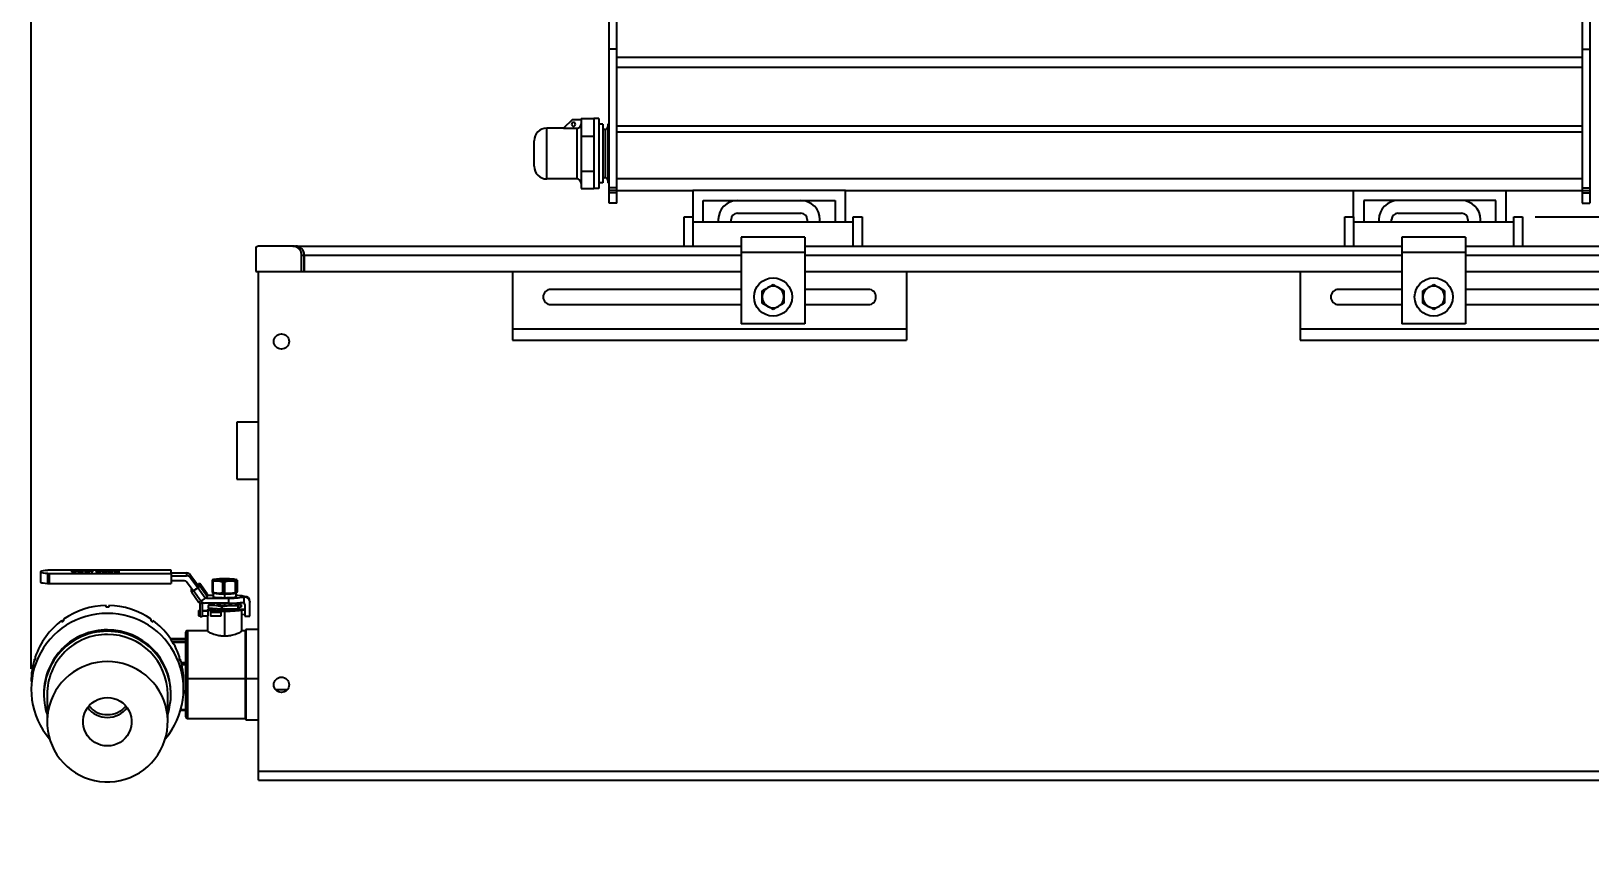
# Model space of a CAD drawing. Header units: millimetres. Extents: x -507 to 594, y -6 to 528.
# Drawn here: x 176.3 to 299, y 204.9 to 270.2 of the extents above; entities that cross this region are included whole.
import ezdxf

# ---------------------------------------------------------------- set-up
doc = ezdxf.new("R2010")
doc.units = ezdxf.units.MM
doc.layers.add('FORMAT', color=7, linetype='Continuous')
doc.styles.add('SLDTEXTSTYLE2', font='TXT', dxfattribs={"width": 0.75})
doc.dimstyles.new('SLDDIMSTYLE0', dxfattribs={"dimtxt": 3.5, "dimasz": 3.302, "dimexe": 0, "dimexo": 0.0625, "dimgap": 0.875, "dimtad": 1, "dimdec": 0, "dimlfac": 10, "dimrnd": 1e-09, "dimzin": 12, "dimdsep": 46, "dimtxsty": 'SLDTEXTSTYLE2', "dimsah": 1, "dimcen": 0.09, "dimadec": 0, "dimazin": 3, "dimtfac": 1, "dimtdec": 0, "dimtofl": 0, "dimtmove": 0, "dimatfit": 3, "dimfxl": 0, "dimfrac": 2, "dimtolj": 1, "dimtzin": 12, "dimarcsym": 0})
doc.dimstyles.new('SLDDIMSTYLE1', dxfattribs={"dimtxt": 3.5, "dimasz": 3.302, "dimexe": 0, "dimexo": 0.0625, "dimgap": 0.875, "dimtad": 1, "dimdec": 0, "dimlfac": 10, "dimrnd": 1e-09, "dimzin": 12, "dimdsep": 46, "dimtxsty": 'SLDTEXTSTYLE2', "dimsah": 1, "dimcen": 0.09, "dimadec": 0, "dimazin": 3, "dimtfac": 1, "dimtdec": 0, "dimtmove": 0, "dimatfit": 0, "dimfxl": 0, "dimfrac": 2, "dimtolj": 1, "dimtzin": 12, "dimarcsym": 0})

# ---------------------------------------------------------------- blocks, each defined once
blk = doc.blocks.new('_D')
at = {"layer": 'FORMAT'}
for p, q in [((176.29, 220.04), (176.29, 383.56)), ((327.19, 254.21), (327.19, 383.56)), ((176.29, 382.56), (327.19, 382.56))]:
    blk.add_line(p, q, dxfattribs=at)
for points in [[(176.29, 382.56), (179.59, 382.05), (179.59, 383.07)], [(327.19, 382.56), (323.89, 383.07), (323.89, 382.05)]]:
    blk.add_solid(points, dxfattribs=at)
at = {"layer": 'FORMAT', "char_height": 3.5, "attachment_point": 1, "style": 'SLDTEXTSTYLE2'}
for s, insert in [('1519', (246.57, 392.63)), ('hors tout avec filtre / overall with filter', (209.66, 387.07))]:
    blk.add_mtext(s, dxfattribs=dict(at, insert=insert))
blk = doc.blocks.new('_D_1')
at = {"layer": 'FORMAT'}
for p, q in [((342.62, 255.58), (342.62, 261.93)), ((294.69, 255.58), (343.62, 255.58)), ((342.62, 255.58), (342.62, 211.28)), ((328.19, 211.28), (343.62, 211.28)), ((342.62, 211.28), (342.62, 204.93))]:
    blk.add_line(p, q, dxfattribs=at)
for points in [[(342.62, 255.58), (343.13, 258.88), (342.11, 258.88)], [(342.62, 211.28), (342.11, 207.97), (343.13, 207.97)]]:
    blk.add_solid(points, dxfattribs=at)
at = {"layer": 'FORMAT', "char_height": 3.5, "attachment_point": 1, "rotation": 90, "style": 'SLDTEXTSTYLE2'}
for s, insert in [('hors tout / overall height', (338.11, 205.98)), ('443', (332.55, 229.55))]:
    blk.add_mtext(s, dxfattribs=dict(at, insert=insert))

msp = doc.modelspace()

# ---------------------------------------------------------------- linework, layer by layer
at = {"color": 7, "linetype": 'Continuous', "lineweight": 25}
for p, q in [((221.7802, 268.7617), (221.7802, 271.7617)), ((222.3802, 268.7617), (222.3802, 271.7617)), ((298.3802, 271.7617), (298.3802, 268.7617)), ((298.9802, 271.7617), (298.9802, 268.7617)), ((222.3802, 268.7617), (221.7802, 268.7617)), ((221.7802, 257.8617), (221.7802, 268.7617)), ((222.3802, 257.8617), (222.3802, 268.7617)), ((298.3802, 268.7617), (298.9802, 268.7617)), ((298.3802, 268.7617), (298.3802, 257.8617)), ((298.9802, 268.7617), (298.9802, 257.8617)), ((222.3802, 268.1507), (298.3802, 268.1507)), ((222.3802, 267.3453), (298.3802, 267.3453)), ((216.8802, 258.5617), (216.8802, 262.5617)), ((218.1802, 262.5617), (216.8802, 262.5617)), ((218.8802, 263.2117), (218.1802, 262.5617)), ((218.1802, 262.5617), (219.3132, 262.5617)), ((219.5802, 263.2117), (218.8802, 263.2117)), ((219.2302, 262.5617), (219.2302, 258.5618)), ((219.5802, 263.3117), (219.5802, 263.2117)), ((219.5802, 263.3117), (220.5802, 263.3117)), ((219.5802, 263.1962), (219.5802, 263.2117)), ((219.5802, 263.1962), (219.5802, 261.9367)), ((220.5802, 263.3117), (220.5802, 261.9367)), ((220.9802, 263.3117), (220.5802, 263.3117)), ((220.9802, 263.3117), (220.9802, 257.8117)), ((221.2802, 262.8617), (220.9802, 262.8617)), ((221.2802, 262.8617), (221.2802, 258.2617)), ((221.7802, 262.8617), (221.6802, 262.8617)), ((221.6802, 262.8617), (221.6802, 258.2617)), ((298.3802, 262.7148), (222.3802, 262.7148)), ((215.8802, 259.5617), (215.8802, 261.5617)), ((219.5802, 261.9367), (220.5802, 261.9367)), ((219.5802, 261.9367), (219.5802, 259.1867)), ((220.5802, 261.9367), (220.5802, 259.1867)), ((221.4802, 262.4617), (221.4802, 258.6617)), ((298.3802, 262.2558), (222.3802, 262.2558)), ((219.5802, 259.1867), (220.5802, 259.1867)), ((219.5802, 259.1867), (219.5802, 257.8117)), ((220.5802, 259.1867), (220.5802, 257.8117)), ((219.2302, 258.5617), (216.8802, 258.5617)), ((219.2302, 258.5618), (219.2302, 258.5617)), ((219.5802, 257.8117), (220.5802, 257.8117)), ((220.9802, 257.8117), (220.5802, 257.8117)), ((221.2802, 258.2617), (220.9802, 258.2617)), ((221.7802, 258.2617), (221.6802, 258.2617)), ((221.7802, 257.6617), (221.7802, 257.8617)), ((222.3802, 257.8617), (221.7802, 257.8617)), ((221.7802, 257.4617), (221.7802, 257.6617)), ((222.3802, 257.6617), (221.7802, 257.6617)), ((222.3802, 258.5917), (298.3802, 258.5917)), ((222.3802, 257.6617), (222.3802, 257.8617)), ((222.3802, 257.6617), (228.3802, 257.6617)), ((222.3802, 257.4617), (222.3802, 257.6617)), ((228.3802, 257.6617), (228.3802, 255.5767)), ((240.3802, 257.6617), (228.3802, 257.6617)), ((240.3802, 255.1617), (240.3802, 257.6617)), ((240.3802, 257.6617), (280.3802, 257.6617)), ((280.3802, 255.5767), (280.3802, 257.6617)), ((280.3802, 257.6617), (292.3802, 257.6617)), ((292.3802, 257.6617), (292.3802, 255.1617)), ((292.3802, 257.6617), (298.3802, 257.6617)), ((298.3802, 257.8617), (298.3802, 257.6617)), ((298.3802, 257.8617), (298.9802, 257.8617)), ((298.3802, 257.6617), (298.9802, 257.6617)), ((298.3802, 257.6617), (298.3802, 257.4617)), ((298.9802, 257.8617), (298.9802, 257.6617)), ((298.9802, 257.6617), (298.9802, 257.4617)), ((221.7802, 256.6617), (221.7802, 257.4617)), ((222.3802, 257.4617), (221.7802, 257.4617)), ((222.3802, 256.6617), (221.7802, 256.6617)), ((222.3802, 256.6617), (222.3802, 257.4617)), ((229.1802, 256.8617), (239.5802, 256.8617)), ((229.1802, 255.1617), (229.1802, 256.8617)), ((239.5802, 256.8617), (239.5802, 255.1617)), ((291.5802, 256.8617), (281.1802, 256.8617)), ((281.1802, 256.8617), (281.1802, 255.1617)), ((291.5802, 255.1617), (291.5802, 256.8617)), ((298.3802, 257.4617), (298.9802, 257.4617)), ((298.3802, 257.4617), (298.3802, 256.6617)), ((298.3802, 256.6617), (298.9802, 256.6617)), ((298.9802, 257.4617), (298.9802, 256.6617)), ((227.6902, 253.2767), (227.6902, 255.5767)), ((227.6902, 255.5767), (228.3802, 255.5767)), ((228.3802, 255.5767), (228.3802, 253.2767)), ((230.3802, 255.3617), (230.3802, 255.1617)), ((231.3802, 255.1617), (231.3802, 255.3617)), ((231.8802, 255.8617), (236.8802, 255.8617)), ((237.3802, 255.3617), (237.3802, 255.1617)), ((238.3802, 255.1617), (238.3802, 255.3617)), ((241.0002, 255.5767), (241.6902, 255.5767)), ((241.0002, 253.2767), (241.0002, 255.5767)), ((241.6902, 255.5767), (241.6902, 253.2767)), ((279.6902, 253.2767), (279.6902, 255.5767)), ((279.6902, 255.5767), (280.3802, 255.5767)), ((280.3802, 255.5767), (280.3802, 253.2767)), ((282.3802, 255.3617), (282.3802, 255.1617)), ((283.3802, 255.1617), (283.3802, 255.3617)), ((283.8802, 255.8617), (288.8802, 255.8617)), ((289.3802, 255.3617), (289.3802, 255.1617)), ((290.3802, 255.1617), (290.3802, 255.3617)), ((293.0002, 253.2767), (293.0002, 255.5767)), ((293.0002, 255.5767), (293.6902, 255.5767)), ((293.6902, 255.5767), (293.6902, 253.2767)), ((241.0002, 255.1617), (228.3802, 255.1617)), ((228.3802, 255.1617), (228.3802, 253.2767)), ((237.1902, 253.9767), (232.1902, 253.9767)), ((232.1902, 253.9767), (232.1902, 252.7767)), ((237.1902, 253.9767), (237.1902, 252.7767)), ((241.0002, 253.2767), (241.0002, 255.1617)), ((293.0002, 255.1617), (280.3802, 255.1617)), ((280.3802, 255.1617), (280.3802, 253.2767)), ((289.1902, 253.9767), (284.1902, 253.9767)), ((284.1902, 253.9767), (284.1902, 252.7767)), ((289.1902, 253.9767), (289.1902, 252.7767)), ((293.0002, 253.2767), (293.0002, 255.1617)), ((193.9781, 253.2087), (193.9781, 251.2767)), ((196.8779, 253.2767), (194.2779, 253.2767)), ((196.8779, 253.2767), (197.0901, 253.2767)), ((197.0901, 253.2767), (197.0902, 253.2767)), ((197.0902, 253.2767), (232.1902, 253.2767)), ((237.1902, 252.7767), (232.1902, 252.7767)), ((232.1902, 252.7767), (232.1902, 247.1767)), ((237.1902, 253.2767), (284.1902, 253.2767)), ((237.1902, 252.7767), (237.1902, 247.1767)), ((289.1902, 252.7767), (284.1902, 252.7767)), ((284.1902, 252.7767), (284.1902, 247.1767)), ((289.1902, 253.2767), (324.2902, 253.2767)), ((289.1902, 252.7767), (289.1902, 247.1767)), ((197.578, 252.5767), (197.7901, 252.5767)), ((197.578, 251.2767), (197.578, 252.5767)), ((197.7901, 251.2767), (197.7901, 252.5767)), ((197.7902, 252.5767), (197.7902, 251.2767)), ((193.9781, 251.2767), (197.578, 251.2767)), ((194.1902, 211.9767), (194.1902, 251.2767)), ((197.578, 251.2767), (197.7901, 251.2767)), ((197.7902, 251.2767), (197.7901, 251.2767)), ((197.7902, 251.2767), (232.1902, 251.2767)), ((214.1902, 251.2767), (232.1902, 251.2767)), ((214.1902, 251.2767), (214.1902, 246.7767)), ((237.1902, 251.2767), (245.1902, 251.2767)), ((237.1902, 251.2767), (284.1902, 251.2767)), ((245.1902, 251.2767), (245.1902, 246.7767)), ((276.1902, 251.2767), (276.1902, 246.7767)), ((276.1902, 251.2767), (284.1902, 251.2767)), ((289.1902, 251.2767), (307.1902, 251.2767)), ((289.1902, 251.2767), (323.5902, 251.2767)), ((232.1902, 249.8767), (217.1902, 249.8767)), ((233.8402, 248.786), (233.8402, 249.2767)), ((235.1152, 250.0128), (235.5402, 249.7675)), ((235.5402, 249.7675), (235.5402, 249.2767)), ((242.1902, 249.8767), (237.1902, 249.8767)), ((284.1902, 249.8767), (279.1902, 249.8767)), ((285.8402, 248.786), (285.8402, 249.2767)), ((287.1152, 250.0128), (287.5402, 249.7675)), ((287.5402, 249.7675), (287.5402, 249.2767)), ((304.1902, 249.8767), (289.1902, 249.8767)), ((217.1902, 248.6767), (232.1902, 248.6767)), ((234.2652, 248.5406), (233.8402, 248.786)), ((237.1902, 248.6767), (242.1902, 248.6767)), ((279.1902, 248.6767), (284.1902, 248.6767)), ((286.2652, 248.5406), (285.8402, 248.786)), ((289.1902, 248.6767), (304.1902, 248.6767)), ((214.1902, 246.7767), (245.1902, 246.7767)), ((214.1902, 246.7767), (214.1902, 245.8767)), ((237.1902, 247.1767), (232.1902, 247.1767)), ((245.1902, 246.7767), (245.1902, 245.8767)), ((276.1902, 246.7767), (276.1902, 245.8767)), ((276.1902, 246.7767), (307.1902, 246.7767)), ((289.1902, 247.1767), (284.1902, 247.1767)), ((214.1902, 245.8767), (245.1902, 245.8767)), ((276.1902, 245.8767), (307.1902, 245.8767)), ((194.1902, 239.4192), (192.4902, 239.4192)), ((192.4902, 239.4192), (192.4902, 238.0676)), ((192.4902, 238.0676), (192.4902, 234.9342)), ((192.4902, 234.9342), (194.1902, 234.9342)), ((177.0152, 227.6586), (177.0152, 226.8617)), ((177.5674, 227.5418), (177.5674, 226.7448)), ((187.3152, 227.7807), (177.7094, 227.7807)), ((177.7094, 227.5366), (187.3152, 227.5366)), ((177.7094, 227.5366), (177.7094, 226.7397)), ((179.456, 227.7109), (179.456, 227.697)), ((179.456, 227.6761), (179.456, 227.6621)), ((179.556, 227.6766), (179.556, 227.6865)), ((179.656, 227.6903), (179.656, 227.7003)), ((179.756, 227.6865), (179.756, 227.6766)), ((179.856, 227.697), (179.856, 227.7109)), ((179.856, 227.6621), (179.856, 227.6761)), ((179.9344, 227.693), (179.9344, 227.6801)), ((180.0744, 227.6897), (180.0744, 227.6833)), ((180.0744, 227.6734), (180.0744, 227.6833)), ((180.2744, 227.6833), (180.2744, 227.6897)), ((180.2744, 227.6734), (180.2744, 227.6833)), ((180.4144, 227.6801), (180.4144, 227.693)), ((180.656, 227.7109), (180.496, 227.7109)), ((180.496, 227.7109), (180.496, 227.6782)), ((180.656, 227.701), (180.496, 227.701)), ((180.656, 227.6761), (180.656, 227.7109)), ((180.736, 227.6761), (180.656, 227.6761)), ((180.656, 227.6661), (180.656, 227.6761)), ((180.736, 227.6661), (180.656, 227.6661)), ((180.68, 227.6621), (180.712, 227.6621)), ((180.896, 227.7109), (180.736, 227.7109)), ((180.736, 227.7109), (180.736, 227.6761)), ((180.896, 227.701), (180.736, 227.701)), ((180.736, 227.6661), (180.736, 227.6761)), ((180.896, 227.6782), (180.896, 227.7109)), ((181.136, 227.7109), (180.976, 227.7109)), ((180.976, 227.7109), (180.976, 227.6621)), ((181.136, 227.701), (180.976, 227.701)), ((180.976, 227.6621), (181.136, 227.6621)), ((181.136, 227.6621), (181.136, 227.7109)), ((181.376, 227.697), (181.376, 227.683)), ((181.376, 227.683), (181.536, 227.683)), ((181.616, 227.6761), (181.376, 227.6761)), ((181.376, 227.6761), (181.376, 227.6552)), ((181.616, 227.6661), (181.376, 227.6661)), ((181.376, 227.6342), (181.616, 227.6377)), ((181.416, 227.6238), (181.376, 227.6342)), ((181.4902, 227.6259), (181.4121, 227.6248)), ((181.656, 227.6308), (181.416, 227.6238)), ((181.616, 227.7109), (181.536, 227.7109)), ((181.536, 227.701), (181.536, 227.7109)), ((181.616, 227.701), (181.536, 227.701)), ((181.536, 227.683), (181.536, 227.7005)), ((181.536, 227.7005), (181.616, 227.7005)), ((181.616, 227.6656), (181.536, 227.6656)), ((181.536, 227.6656), (181.536, 227.6517)), ((181.536, 227.6417), (181.536, 227.6517)), ((181.536, 227.6517), (181.616, 227.6517)), ((181.536, 227.6417), (181.616, 227.6417)), ((181.536, 227.6412), (181.616, 227.6412)), ((181.616, 227.701), (181.616, 227.7109)), ((181.616, 227.7005), (181.616, 227.6761)), ((181.616, 227.6661), (181.616, 227.6761)), ((181.616, 227.6517), (181.616, 227.6656)), ((181.616, 227.6417), (181.616, 227.6517)), ((181.616, 227.6377), (181.656, 227.6308)), ((181.616, 227.6377), (181.616, 227.6296)), ((181.776, 227.6552), (181.776, 227.697)), ((182.016, 227.7109), (181.856, 227.7109)), ((181.856, 227.7109), (181.856, 227.6552)), ((182.016, 227.701), (181.856, 227.701)), ((182.016, 227.6517), (182.016, 227.7109)), ((182.096, 227.6517), (182.016, 227.6517)), ((182.016, 227.6417), (182.016, 227.6517)), ((182.0583, 227.6417), (182.016, 227.6417)), ((182.256, 227.7109), (182.096, 227.7109)), ((182.096, 227.7109), (182.096, 227.6517)), ((182.256, 227.701), (182.096, 227.701)), ((182.096, 227.6431), (182.096, 227.6517)), ((182.096, 227.6431), (182.096, 227.6412)), ((182.096, 227.6412), (182.256, 227.6412)), ((182.256, 227.6412), (182.256, 227.7109)), ((182.336, 227.697), (182.336, 227.683)), ((182.336, 227.683), (182.496, 227.683)), ((182.576, 227.6761), (182.336, 227.6761)), ((182.336, 227.6761), (182.336, 227.6552)), ((182.576, 227.6661), (182.336, 227.6661)), ((182.336, 227.6342), (182.576, 227.6377)), ((182.376, 227.6238), (182.336, 227.6342)), ((182.4502, 227.6259), (182.3721, 227.6248)), ((182.616, 227.6308), (182.376, 227.6238)), ((182.576, 227.7109), (182.496, 227.7109)), ((182.496, 227.701), (182.496, 227.7109)), ((182.576, 227.701), (182.496, 227.701)), ((182.496, 227.683), (182.496, 227.7005)), ((182.496, 227.7005), (182.576, 227.7005)), ((182.576, 227.6656), (182.496, 227.6656)), ((182.496, 227.6656), (182.496, 227.6517)), ((182.496, 227.6517), (182.576, 227.6517)), ((182.496, 227.6417), (182.496, 227.6517)), ((182.496, 227.6417), (182.576, 227.6417)), ((182.496, 227.6412), (182.576, 227.6412)), ((182.576, 227.701), (182.576, 227.7109)), ((182.576, 227.7005), (182.576, 227.6761)), ((182.576, 227.6661), (182.576, 227.6761)), ((182.576, 227.6517), (182.576, 227.6656)), ((182.576, 227.6417), (182.576, 227.6517)), ((182.576, 227.6377), (182.616, 227.6308)), ((182.576, 227.6377), (182.576, 227.6296)), ((182.736, 227.6552), (182.736, 227.697)), ((182.816, 227.69), (182.816, 227.6691)), ((182.816, 227.6412), (182.816, 227.6203)), ((182.936, 227.69), (182.936, 227.6691)), ((182.936, 227.6591), (182.936, 227.6691)), ((182.936, 227.6412), (182.936, 227.6203)), ((182.936, 227.6103), (182.936, 227.6203)), ((183.016, 227.6522), (183.016, 227.6621)), ((183.016, 227.6621), (183.096, 227.6621)), ((183.016, 227.6522), (183.096, 227.6522)), ((183.096, 227.6482), (183.016, 227.6482)), ((183.216, 227.7109), (183.056, 227.7109)), ((183.056, 227.701), (183.056, 227.7109)), ((183.216, 227.701), (183.056, 227.701)), ((183.096, 227.7005), (183.056, 227.7005)), ((183.056, 227.5999), (183.056, 227.6098)), ((183.056, 227.6098), (183.096, 227.6098)), ((183.056, 227.5999), (183.096, 227.5999)), ((183.056, 227.5994), (183.216, 227.5994)), ((183.096, 227.6621), (183.096, 227.7005)), ((183.096, 227.6522), (183.096, 227.6621)), ((183.096, 227.6098), (183.096, 227.6482)), ((183.096, 227.5999), (183.096, 227.6098)), ((183.216, 227.5994), (183.216, 227.7109)), ((187.3152, 227.5366), (187.3152, 227.7807)), ((187.3152, 227.5683), (188.5203, 227.5683)), ((187.3152, 227.5366), (187.3152, 226.7397)), ((187.3152, 227.3504), (188.5203, 227.3504)), ((188.5203, 227.5683), (188.5203, 227.3504)), ((188.8423, 227.4062), (188.8423, 227.1883)), ((188.8423, 227.4062), (189.4088, 226.64)), ((188.8423, 227.1883), (189.4088, 226.4221)), ((190.6312, 227.0629), (190.5742, 227.0369)), ((191.0245, 227.1017), (190.9433, 227.0212)), ((192.0871, 227.0212), (192.006, 227.1017)), ((192.4894, 227.0217), (192.3992, 227.0629)), ((192.5019, 227.0084), (192.5019, 226.1077)), ((192.5024, 226.108), (192.5024, 227.0104)), ((177.7094, 226.7397), (187.3152, 226.7397)), ((188.3663, 226.952), (187.3152, 226.952)), ((189.0459, 226.1689), (188.523, 226.8765)), ((188.9097, 226.0739), (188.9097, 226.2918)), ((188.9099, 226.0732), (189.4835, 225.2571)), ((189.4088, 226.4221), (189.0459, 226.1689)), ((189.4012, 226.3993), (189.0735, 226.1708)), ((189.6471, 225.3547), (189.0735, 226.1708)), ((189.4003, 226.6515), (189.4012, 226.6521)), ((189.9747, 225.5833), (189.4012, 226.3993)), ((189.4088, 226.64), (189.4088, 226.4221)), ((190.1384, 225.9336), (189.5648, 226.7496)), ((189.565, 226.7489), (189.565, 226.531)), ((190.1386, 225.9329), (189.565, 226.7489)), ((190.1386, 225.715), (189.565, 226.531)), ((190.1384, 225.9336), (190.1386, 225.9329)), ((190.1386, 225.9329), (190.1386, 225.715)), ((190.1386, 225.8123), (190.6152, 225.8123)), ((190.528, 226.9423), (190.528, 226.04)), ((190.5286, 226.0419), (190.5454, 226.0381)), ((190.541, 226.0286), (190.6312, 225.9875)), ((190.592, 226.9308), (190.592, 226.0301)), ((190.6152, 225.9947), (190.6152, 225.7033)), ((191.3487, 226.8846), (191.3487, 225.9839)), ((191.4368, 226.97), (191.4216, 226.8742)), ((191.4981, 226.8835), (191.4981, 225.9827)), ((191.9167, 225.9504), (191.4981, 225.9827)), ((191.5152, 225.9237), (191.5152, 225.6249)), ((191.8956, 225.9311), (191.9167, 225.9504)), ((192.3353, 226.9175), (192.3353, 226.0168)), ((192.3992, 225.9875), (192.4562, 226.0134)), ((192.4152, 225.7033), (192.4152, 225.9947)), ((192.4532, 226.0201), (192.4213, 226.0275)), ((192.4214, 226.9282), (192.4214, 226.0275)), ((192.5019, 226.1077), (192.4616, 226.0182)), ((182.1902, 224.8863), (182.1902, 225.017)), ((182.2902, 224.8871), (182.1902, 224.8863)), ((182.3902, 224.8863), (182.2902, 224.8871)), ((182.3902, 225.017), (182.3902, 224.8863)), ((189.4652, 224.6293), (189.5902, 224.6293)), ((189.4652, 224.6293), (189.4652, 224.5857)), ((189.4652, 224.5857), (189.4652, 224.1872)), ((189.4652, 224.5857), (189.5902, 224.5857)), ((189.5631, 225.2317), (189.5302, 225.2784)), ((189.5902, 224.1306), (189.5902, 225.146)), ((189.9747, 225.5833), (189.6471, 225.3547)), ((189.7402, 225.2663), (189.7402, 225.146)), ((189.7402, 225.146), (189.7402, 224.1306)), ((189.7402, 224.6293), (190.1652, 224.6293)), ((189.7402, 224.5857), (190.1886, 224.5857)), ((191.8152, 225.1959), (189.9672, 225.1959)), ((190.1219, 225.5944), (191.8152, 225.5944)), ((190.1652, 224.6573), (190.1652, 224.6075)), ((190.1886, 224.5857), (190.1886, 224.1872)), ((190.2157, 225.0183), (190.2157, 224.8163)), ((190.3335, 225.1238), (190.2161, 225.0185)), ((190.2264, 225.0161), (190.7439, 225.0255)), ((190.2264, 225.0161), (190.2264, 224.8143)), ((190.2264, 224.8143), (191.2613, 224.7386)), ((190.3666, 225.1268), (190.3335, 225.1238)), ((190.381, 225.1397), (190.3645, 225.1356)), ((190.4152, 224.5393), (190.4152, 224.455)), ((190.7152, 224.7785), (190.7152, 224.6573)), ((190.7439, 225.0255), (191.2614, 224.9404)), ((190.9152, 225.1959), (190.9152, 225.1056)), ((191.2613, 224.9404), (191.2613, 224.7386)), ((191.2909, 224.9399), (191.9256, 225.0073)), ((191.2909, 224.9399), (191.2909, 224.7381)), ((191.2909, 224.7381), (192.5604, 224.7784)), ((191.5152, 224.5397), (191.5152, 222.6219)), ((191.8152, 225.5944), (191.8152, 225.1959)), ((191.9256, 225.0073), (192.5604, 224.9802)), ((192.1152, 225.1056), (192.1152, 225.1991)), ((192.3152, 224.6573), (192.3152, 224.7706)), ((192.5604, 224.9802), (192.5604, 224.7784)), ((192.5797, 224.9822), (192.697, 225.0874)), ((192.5797, 224.9822), (192.5797, 224.7804)), ((192.8143, 224.8964), (192.5797, 224.7804)), ((192.8208, 225.0965), (192.6495, 225.1397)), ((192.697, 225.0874), (192.8143, 225.0982)), ((193.1152, 224.7034), (192.7575, 224.7034)), ((192.8143, 225.0982), (192.8143, 224.8964)), ((192.8147, 224.8968), (192.8147, 225.0988)), ((192.8652, 223.0136), (192.8652, 224.6573)), ((193.1152, 224.6336), (192.8652, 224.6336)), ((192.9152, 225.2531), (193.0287, 225.2435)), ((193.0287, 225.7295), (193.1152, 225.7295)), ((193.0287, 225.6772), (193.0287, 225.2435)), ((193.1152, 225.6772), (193.0287, 225.6772)), ((193.1152, 225.7295), (193.1152, 225.6772)), ((193.1152, 225.0795), (193.1152, 224.1829)), ((193.5152, 225.331), (193.5152, 225.2787)), ((193.5152, 224.1829), (193.5152, 225.2787)), ((178.6831, 223.6864), (178.6831, 223.8171)), ((178.7451, 223.7321), (178.6831, 223.8171)), ((178.7635, 223.7456), (178.6831, 223.6864)), ((178.8449, 223.8035), (178.7635, 223.7456)), ((178.8449, 223.9342), (178.8449, 223.8035)), ((185.7355, 223.8035), (185.7355, 223.9342)), ((185.8169, 223.7456), (185.7355, 223.8035)), ((185.8973, 223.6864), (185.8169, 223.7456)), ((185.8973, 223.8171), (185.8353, 223.7321)), ((185.8973, 223.8171), (185.8973, 223.6864)), ((189.4652, 224.1872), (189.5902, 224.1872)), ((189.7402, 224.1306), (189.5902, 224.1306)), ((189.7402, 224.1872), (190.1886, 224.1872)), ((190.1652, 224.1872), (190.1652, 223.0136)), ((191.2152, 224.455), (190.4152, 224.455)), ((190.4152, 224.455), (190.4152, 224.1769)), ((191.2152, 224.1769), (190.4152, 224.1769)), ((190.4152, 224.1769), (190.4152, 224.1599)), ((191.2152, 224.4928), (191.2152, 224.455)), ((191.2152, 224.455), (191.2152, 224.1769)), ((191.2152, 224.1769), (191.2152, 224.1693)), ((192.8652, 224.3137), (193.1152, 224.3399)), ((193.1152, 224.1829), (193.5152, 224.1829)), ((188.4402, 222.3837), (187.264, 222.3837)), ((190.1652, 223.0267), (188.5902, 223.0267)), ((188.5902, 222.7525), (188.5902, 219.276)), ((193.1325, 223.0267), (192.8652, 223.0267)), ((193.1902, 223.1267), (193.1325, 223.0267)), ((193.1325, 223.0267), (193.1325, 219.276)), ((194.1902, 223.1267), (193.1902, 223.1267)), ((193.1902, 223.1267), (193.1902, 219.2673)), ((176.6156, 220.8515), (176.5839, 220.757)), ((176.6156, 220.9822), (176.6156, 220.8515)), ((187.9649, 220.8515), (187.9649, 220.9822)), ((187.9966, 220.757), (187.9649, 220.8515)), ((176.5538, 220.662), (176.5538, 220.7928)), ((176.5917, 220.7805), (176.5538, 220.7928)), ((176.5839, 220.757), (176.5538, 220.662)), ((188.0267, 220.7928), (187.9887, 220.7805)), ((188.0267, 220.662), (187.9966, 220.757)), ((188.0267, 220.7928), (188.0267, 220.662)), ((188.2902, 218.4132), (188.2902, 219.0407)), ((188.5902, 219.276), (193.1325, 219.276)), ((193.1325, 219.276), (193.1902, 219.2673)), ((193.1325, 219.276), (193.1325, 216.1267)), ((193.1902, 219.2673), (193.1902, 216.0267)), ((177.2902, 218.1081), (177.2902, 218.0036)), ((177.5402, 218.0036), (177.5402, 215.8682)), ((187.0402, 215.8682), (187.0402, 218.0036)), ((187.2902, 218.0036), (187.2902, 218.1081)), ((196.4261, 218.3644), (195.5543, 218.3644)), ((188.059, 216.7697), (188.4402, 216.7697)), ((188.5902, 216.1267), (193.1325, 216.1267)), ((193.1325, 216.1267), (193.1902, 216.0267)), ((193.1902, 216.0267), (194.1902, 216.0267)), ((194.1902, 211.9767), (327.1902, 211.9767)), ((194.1902, 211.2767), (194.1902, 211.9767)), ((194.1902, 211.2767), (327.1902, 211.2767))]:
    msp.add_line(p, q, dxfattribs=at)
at = {"color": 8, "linetype": 'Continuous', "lineweight": 25}
for p, q in [((197.7902, 252.5767), (232.1902, 252.5767)), ((237.1902, 252.5767), (284.1902, 252.5767)), ((289.1902, 252.5767), (323.5902, 252.5767)), ((191.5152, 227.0551), (191.5152, 226.9915)), ((189.3792, 226.5711), (189.377, 226.5695)), ((190.1219, 225.6957), (190.1219, 225.5944)), ((191.5152, 225.1959), (191.5152, 225.0533)), ((191.5152, 224.7453), (191.5152, 224.5876)), ((187.2645, 222.383), (188.4402, 222.383)), ((187.3832, 222.2006), (188.4402, 222.2006)), ((187.4267, 222.1299), (188.4402, 222.1299)), ((188.5902, 223.0267), (188.5902, 222.7525)), ((188.1017, 220.5273), (188.4402, 220.5273)), ((188.1374, 220.3813), (188.4402, 220.3813)), ((188.5902, 219.276), (188.5902, 216.1267)), ((193.1902, 219.2673), (194.1902, 219.2673)), ((188.2849, 218.1613), (188.4402, 218.1613)), ((188.2891, 218.2971), (188.4402, 218.2971)), ((188.0722, 216.8165), (188.4402, 216.8165))]:
    msp.add_line(p, q, dxfattribs=at)
at = {"color": 7, "linetype": 'Continuous', "lineweight": 25, "flags": 128}
for points in [[(177.5674, 227.7755), (177.3912, 227.7577), (177.2458, 227.7378), (177.134, 227.7163), (177.0583, 227.6937), (177.02, 227.6704), (177.02, 227.6469), (177.0583, 227.6236), (177.134, 227.6009), (177.2458, 227.5795), (177.3912, 227.5596), (177.5674, 227.5418)], [(179.456, 227.6761), (179.4956, 227.6774), (179.5277, 227.6797), (179.5487, 227.6829), (179.556, 227.6865), (179.5487, 227.6902), (179.5277, 227.6933), (179.4956, 227.6957), (179.456, 227.697)], [(179.856, 227.697), (179.8165, 227.6957), (179.7843, 227.6933), (179.7633, 227.6902), (179.756, 227.6865), (179.7633, 227.6829), (179.7843, 227.6797), (179.8165, 227.6774), (179.856, 227.6761)], [(191.4368, 226.97), (191.2521, 226.9732), (191.0789, 226.9796), (190.9248, 226.989), (190.7964, 227.001), (190.6995, 227.015), (190.6383, 227.0305), (190.6154, 227.0468), (190.6318, 227.0631), (190.6868, 227.0788), (190.778, 227.0932), (190.9014, 227.1055), (191.0517, 227.1154), (191.0698, 227.1163)], [(191.5152, 226.9915), (191.3597, 226.9932), (191.2132, 226.998), (191.0842, 227.0058), (190.9803, 227.016), (190.9075, 227.0281), (190.87, 227.0413), (190.87, 227.055), (190.9075, 227.0683), (190.9803, 227.0804), (191.006, 227.0834)], [(191.5152, 227.0551), (191.3764, 227.0568), (191.2489, 227.0619), (191.1429, 227.0699), (191.0671, 227.0802), (191.0276, 227.0919), (191.0276, 227.1041), (191.0671, 227.1158), (191.1429, 227.1261), (191.2489, 227.1341), (191.3764, 227.1392), (191.5152, 227.1409)], [(191.9606, 227.1163), (192.1057, 227.1074), (192.234, 227.0954), (192.3309, 227.0813), (192.3922, 227.0658), (192.4151, 227.0495), (192.3987, 227.0332), (192.3437, 227.0175), (192.2525, 227.0032), (192.129, 226.9908), (191.9788, 226.9809), (191.8082, 226.974), (191.6249, 226.9703), (191.4368, 226.97)], [(191.5152, 227.1409), (191.654, 227.1392), (191.7816, 227.1341), (191.8875, 227.1261), (191.9634, 227.1158), (192.0029, 227.1041), (192.0029, 227.0919), (191.9634, 227.0802), (191.8875, 227.0699), (191.7816, 227.0619), (191.654, 227.0568), (191.5152, 227.0551)], [(192.0245, 227.0834), (192.0502, 227.0804), (192.123, 227.0683), (192.1605, 227.055), (192.1605, 227.0413), (192.123, 227.0281), (192.0502, 227.016), (191.9463, 227.0058), (191.8173, 226.998), (191.6708, 226.9932), (191.5152, 226.9915)], [(177.0152, 226.8617), (177.02, 226.8499), (177.0583, 226.8266), (177.134, 226.804), (177.2458, 226.7825), (177.3912, 226.7627), (177.5674, 226.7448)], [(191.5152, 224.5397), (191.293, 224.5413), (191.0769, 224.546), (190.8727, 224.5538), (190.686, 224.5645), (190.522, 224.5776), (190.385, 224.593), (190.2789, 224.61), (190.2065, 224.6284), (190.1698, 224.6476), (190.1698, 224.667), (190.2065, 224.6862), (190.2789, 224.7046), (190.385, 224.7217), (190.522, 224.737), (190.686, 224.7502), (190.7152, 224.7521)], [(190.7439, 225.0255), (190.6305, 225.0349), (190.5322, 225.0456), (190.4508, 225.0573), (190.3876, 225.0698), (190.3437, 225.083), (190.3198, 225.0965), (190.3164, 225.1102), (190.3335, 225.1238)], [(190.6152, 225.7033), (190.6202, 225.6951), (190.6593, 225.6791), (190.7358, 225.6641), (190.8464, 225.6508), (190.9862, 225.6399), (191.1492, 225.6317), (191.3281, 225.6266), (191.5152, 225.6249)], [(191.5152, 224.5876), (191.3372, 224.5893), (191.1681, 224.5945), (191.0164, 224.6028), (190.8898, 224.6138), (190.7944, 224.6271), (190.7353, 224.6418), (190.7152, 224.6573)], [(191.5152, 225.6249), (191.7023, 225.6266), (191.8813, 225.6317), (192.0442, 225.6399), (192.1841, 225.6508), (192.2946, 225.6641), (192.3712, 225.6791), (192.4103, 225.6951), (192.4152, 225.7033)], [(192.3152, 224.7521), (192.3444, 224.7502), (192.5084, 224.737), (192.6454, 224.7217), (192.7515, 224.7046), (192.8239, 224.6862), (192.8606, 224.667), (192.8606, 224.6476), (192.8239, 224.6284), (192.7515, 224.61), (192.6454, 224.593), (192.5084, 224.5776), (192.3444, 224.5645), (192.1578, 224.5538), (191.9536, 224.546), (191.7374, 224.5413), (191.5152, 224.5397)], [(192.3152, 224.6573), (192.2952, 224.6418), (192.236, 224.6271), (192.1407, 224.6138), (192.014, 224.6028), (191.8623, 224.5945), (191.6932, 224.5893), (191.5152, 224.5876)], [(192.1152, 225.1962), (192.16, 225.1938), (192.2866, 225.1857)], [(192.2866, 225.1857), (192.4, 225.1763), (192.4982, 225.1656), (192.5796, 225.1539), (192.6429, 225.1414), (192.6868, 225.1282), (192.7107, 225.1147), (192.7141, 225.101), (192.697, 225.0874)], [(192.8143, 224.8964), (192.8147, 224.8967), (192.8147, 224.8968)], [(182.2902, 220.6002), (181.8819, 220.5826), (181.4766, 220.5302), (181.0773, 220.4433), (180.687, 220.3225), (180.3086, 220.1687), (179.9448, 219.9831), (179.5984, 219.767), (179.2719, 219.522), (178.9678, 219.25), (178.6883, 218.953), (178.4354, 218.6331), (178.2111, 218.2927), (178.017, 217.9344), (177.8545, 217.5608), (177.7249, 217.1747), (177.629, 216.7789), (177.5677, 216.3764), (177.5413, 215.9701), (177.5501, 215.563), (177.594, 215.1582), (177.6727, 214.7586), (177.7855, 214.3673), (177.9317, 213.9871), (178.1102, 213.6208), (178.3196, 213.2712), (178.5584, 212.9407), (178.8248, 212.632), (179.1169, 212.3472), (179.4325, 212.0885), (179.7693, 211.8577), (180.1247, 211.6567), (180.4961, 211.4868), (180.8808, 211.3494), (181.276, 211.2454), (181.6787, 211.1757), (182.0859, 211.1407), (182.4946, 211.1407), (182.9018, 211.1757), (183.3044, 211.2454), (183.6996, 211.3494), (184.0843, 211.4868), (184.4558, 211.6567), (184.8112, 211.8577), (185.1479, 212.0885), (185.4635, 212.3472), (185.7556, 212.632), (186.0221, 212.9407), (186.2609, 213.2712), (186.4703, 213.6208), (186.6487, 213.9871), (186.7949, 214.3673), (186.9078, 214.7586), (186.9864, 215.1582), (187.0303, 215.563), (187.0391, 215.9701), (187.0128, 216.3764), (186.9514, 216.7789), (186.8556, 217.1747), (186.7259, 217.5608), (186.5635, 217.9344), (186.3693, 218.2927), (186.145, 218.6331), (185.8922, 218.953), (185.6126, 219.25), (185.3085, 219.522), (184.9821, 219.767), (184.6357, 219.9831), (184.2719, 220.1687), (183.8935, 220.3225), (183.5031, 220.4433), (183.1039, 220.5302), (182.6986, 220.5826), (182.2902, 220.6002)], [(182.2902, 213.9622), (182.0297, 213.98), (181.774, 214.0329), (181.528, 214.12), (181.2961, 214.2397), (181.0828, 214.3897), (180.8919, 214.5673), (180.7271, 214.7691), (180.5914, 214.9914), (180.4874, 215.23), (180.417, 215.4805), (180.3814, 215.7382), (180.3814, 215.9983), (180.417, 216.256), (180.4874, 216.5065), (180.5914, 216.7451), (180.7271, 216.9674), (180.8919, 217.1692), (181.0828, 217.3467), (181.2961, 217.4968), (181.528, 217.6164), (181.774, 217.7036), (182.0297, 217.7565), (182.2902, 217.7742), (182.5507, 217.7565), (182.8064, 217.7036), (183.0525, 217.6164), (183.2843, 217.4968), (183.4977, 217.3467), (183.6885, 217.1692), (183.8533, 216.9674), (183.989, 216.7451), (184.093, 216.5065), (184.1635, 216.256), (184.199, 215.9983), (184.199, 215.7382), (184.1635, 215.4805), (184.093, 215.23), (183.989, 214.9914), (183.8533, 214.7691), (183.6885, 214.5673), (183.4977, 214.3897), (183.2843, 214.2397), (183.0525, 214.12), (182.8064, 214.0329), (182.5507, 213.98), (182.2902, 213.9622)]]:
    msp.add_lwpolyline(points, dxfattribs=at)
at = {"color": 7, "linetype": 'Continuous', "lineweight": 25}
for centre, radius in [((234.6902, 249.2767), 1.5), ((286.6902, 249.2767), 1.5), ((195.9902, 245.7767), 0.6), ((195.9902, 218.7767), 0.6)]:
    msp.add_circle(centre, radius, dxfattribs=at)
for centre, radius, start, end in [((216.8802, 261.5617), 1, 90, 180), ((218.9802, 262.8617), 0.15, 0, 180), ((218.9802, 262.8617), 0.15, 180, 0), ((221.4802, 262.6617), 0.2, 180, 270), ((221.4802, 262.6617), 0.2, 270, 0), ((216.8802, 259.5617), 1, 180, 270), ((219.2302, 258.2118), 0.35, 0.00098, 90.00098), ((219.2302, 258.2117), 0.35, 0, 90), ((221.4802, 258.4617), 0.2, 90, 180), ((221.4802, 258.4617), 0.2, 0, 90), ((231.8802, 255.3617), 1.5, 90, 180), ((236.8802, 255.3617), 1.5, 0, 90), ((283.8802, 255.3617), 1.5, 90, 180), ((288.8802, 255.3617), 1.5, 0, 90), ((231.8802, 255.3617), 0.5, 90, 180), ((236.8802, 255.3617), 0.5, 0, 90), ((283.8802, 255.3617), 0.5, 90, 180), ((288.8802, 255.3617), 0.5, 0, 90), ((197.0902, 252.5767), 0.7, 0, 90), ((217.1902, 249.2767), 0.6, 90, 270), ((234.6902, 249.2767), 0.85, 120, 180), ((234.6902, 249.2767), 0.85, 180, 240), ((234.6902, 249.2767), 0.85, 60, 120), ((234.6902, 249.2767), 0.85, 0, 60), ((234.6902, 249.2767), 0.85, 300, 0), ((242.1902, 249.2767), 0.6, 270, 90), ((279.1902, 249.2767), 0.6, 90, 270), ((286.6902, 249.2767), 0.85, 120, 180), ((286.6902, 249.2767), 0.85, 180, 240), ((286.6902, 249.2767), 0.85, 60, 120), ((286.6902, 249.2767), 0.85, 0, 60), ((286.6902, 249.2767), 0.85, 300, 0), ((234.6902, 249.2767), 0.85, 240, 300), ((286.6902, 249.2767), 0.85, 240, 300), ((177.7007, 226.0623), 1.7183, 89.709877, 94.448988), ((177.7007, 229.2549), 1.7183, 265.551011, 270.290123), ((179.5099, 226.8412), 0.8714, 80.347456, 93.546096), ((179.5099, 226.8313), 0.8714, 80.347456, 93.546096), ((179.4778, 227.9412), 0.2759, 265.472911, 286.468451), ((179.5099, 228.5318), 0.8714, 266.453904, 279.652544), ((179.8021, 226.8412), 0.8714, 86.453904, 99.652544), ((179.8021, 226.8313), 0.8714, 86.453904, 99.652544), ((179.8021, 228.5318), 0.8714, 260.347456, 273.546096), ((179.8342, 227.9412), 0.2759, 253.531549, 274.527089), ((180.1744, 226.3176), 1.3962, 80.102169, 99.897831), ((180.1744, 226.3076), 1.3962, 80.102169, 99.897831), ((180.1744, 229.0555), 1.3962, 260.102169, 279.897831), ((180.1744, 227.0944), 0.6037, 80.465172, 99.534828), ((180.1744, 228.2787), 0.6037, 260.465172, 279.534828), ((180.1744, 228.2687), 0.6037, 260.465172, 279.534828), ((180.6344, 228.202), 0.5417, 255.204055, 274.833806), ((180.7577, 228.202), 0.5417, 265.166194, 284.795945), ((181.4963, 227.2415), 0.4711, 85.166194, 104.795945), ((181.4963, 227.2316), 0.4711, 85.166194, 104.795945), ((181.4963, 228.1106), 0.4711, 255.204055, 274.833806), ((181.6557, 227.2415), 0.4711, 75.204055, 94.833806), ((181.6557, 227.2316), 0.4711, 75.204055, 94.833806), ((181.6557, 228.1106), 0.4711, 265.166194, 284.795945), ((182.0142, 228.4088), 0.7701, 258.143136, 276.095546), ((182.4563, 227.2415), 0.4711, 85.166194, 104.795945), ((182.4563, 227.2316), 0.4711, 85.166194, 104.795945), ((182.4563, 228.1106), 0.4711, 255.204055, 274.833806), ((182.6157, 227.2415), 0.4711, 75.204055, 94.833806), ((182.6157, 227.2316), 0.4711, 75.204055, 94.833806), ((182.6157, 228.1106), 0.4711, 265.166194, 284.795945), ((182.9965, 227.0068), 0.7066, 85.166194, 104.795945), ((182.9965, 226.9969), 0.7066, 85.166194, 104.795945), ((182.9363, 228.1246), 0.4711, 255.204055, 274.833806), ((182.9363, 227.1858), 0.4711, 85.166194, 104.795945), ((182.9247, 227.2295), 0.4162, 86.656667, 105.14433), ((182.9965, 228.3035), 0.7066, 255.204055, 274.833806), ((183.0262, 227.3484), 0.3533, 85.166194, 104.795945), ((182.9962, 227.8968), 0.2355, 255.204055, 274.833806), ((182.9478, 227.6755), 0.0201, 234.236168, 272.716916), ((182.9962, 227.4135), 0.2355, 85.166194, 104.795945), ((183.0262, 227.9619), 0.3533, 255.204055, 274.833806), ((183.0262, 227.9519), 0.3533, 255.204055, 274.833806), ((183.0147, 228.4525), 0.8004, 267.168486, 270.092026), ((188.5205, 227.1678), 0.4005, 36.519421, 90.030413), ((188.5205, 226.95), 0.4005, 36.519421, 90.030413), ((191.2404, 228.4125), 2.6182, 208.264147, 224.692886), ((187.0732, 225.3313), 2.6182, 28.264147, 44.692886), ((177.7007, 228.458), 1.7183, 265.551011, 270.290123), ((188.3664, 226.7517), 0.2003, 38.538519, 90.0274), ((188.9882, 226.2435), 0.0922, 125.180347, 148.395298), ((188.6961, 226.6222), 0.5885, 291.28336, 309.895172), ((189.7786, 226.2006), 0.5885, 111.28336, 129.895172), ((188.9579, 227.1185), 0.8448, 301.650553, 315.943873), ((191.3086, 229.2212), 3.3039, 258.168723, 273.58536), ((191.5223, 235.4019), 9.4782, 269.957008, 272.256851), ((191.9162, 228.025), 2.094, 269.435941, 283.336948), ((192.3742, 222.6916), 3.1076, 77.842391, 89.244031), ((182.2891, 219.0024), 6.0154, 90.942261, 124.929539), ((182.2913, 219.0024), 6.0154, 55.070461, 89.057739), ((189.2394, 225.8524), 0.6434, 292.295867, 309.323677), ((189.4412, 225.146), 0.149, 0.009316, 35.116174), ((189.967, 225.5964), 0.4005, 216.506134, 270.030433), ((189.4422, 225.146), 0.298, 0.007785, 31.260955), ((189.5314, 226.3025), 0.8448, 301.650553, 315.943873), ((190.1219, 225.795), 0.2006, 241.151071, 270.006392), ((190.1962, 224.6173), 0.0325, 197.518588, 256.443017), ((190.2254, 224.8388), 0.0245, 246.556906, 272.269536), ((190.947, 222.5605), 2.6356, 90.810314, 103.46021), ((191.3091, 233.0115), 8.5192, 263.97711, 269.368582), ((191.5206, 237.1111), 12.1106, 266.322602, 271.916504), ((191.3664, 226.8136), 1.7666, 255.204055, 274.833806), ((191.2808, 225.0407), 0.3028, 266.322602, 271.916504), ((191.6641, 226.8136), 1.7666, 265.166194, 284.795945), ((192.0279, 231.4115), 5.821, 267.906519, 279.900262), ((191.9408, 233.3865), 8.1915, 269.121555, 276.831722), ((191.9877, 228.1635), 3.1568, 268.874469, 282.985418), ((192.562, 224.8573), 0.0789, 268.874469, 282.985418), ((192.9162, 225.0793), 0.199, 0.033583, 55.582213), ((193.116, 225.3302), 0.3992, 0.10943, 90.109013), ((193.116, 225.2779), 0.3992, 0.10943, 90.109013), ((182.2696, 218.4147), 5.9757, 89.802259, 220.665446), ((182.2669, 219.032), 5.9784, 126.831491, 160.960635), ((182.3108, 218.4147), 5.9757, 319.334554, 90.197741), ((182.3135, 219.032), 5.9784, 19.039365, 53.168509), ((182.2801, 218.0993), 4.9899, 89.883368, 179.898189), ((182.276, 218.0008), 4.9838, 89.836308, 198.15092), ((182.2803, 217.9954), 4.7401, 89.880069, 179.901488), ((182.2993, 218.0982), 4.9909, 0.114002, 90.104442), ((182.3033, 218), 4.9846, 341.861931, 90.150842), ((182.2991, 217.9944), 4.7411, 0.110991, 90.107453), ((188.5902, 222.8767), 0.15, 90, 180), ((188.5845, 222.6082), 0.1444, 87.727887, 177.53155), ((182.2464, 219.0406), 5.9562, 162.891956, 179.99887), ((182.334, 219.0406), 5.9562, 0.00113, 17.108044), ((182.2902, 218.119), 1.9172, 216.145749, 323.854251), ((182.289, 218.1173), 1.9151, 216.125451, 270.03738), ((182.2891, 218.3391), 1.9156, 220.348783, 270.033347), ((182.291, 218.3398), 1.9163, 269.976294, 319.641576), ((182.2911, 218.118), 1.9158, 269.973315, 323.863854), ((188.5902, 216.2767), 0.15, 180, 270)]:
    msp.add_arc(centre, radius, start, end, dxfattribs=at)
msp.add_ellipse((191.5152, 224.1462), major_axis=(1.35, 0), ratio=0.01754854, start_param=1.79488937, end_param=2.52320593, dxfattribs=at)
for points, knots in [([(219.3132, 262.5617), (219.35, 262.5746), (219.4238, 262.6005), (219.51, 262.6825), (219.5689, 262.7861), (219.5765, 262.8642), (219.5802, 262.9032)], [0, 0, 0, 0, 0.2492697, 0.49911093, 0.7497384, 1, 1, 1, 1]), ([(194.2779, 253.2767), (194.2209, 253.2724), (194.1191, 253.2647), (194.0212, 253.2258), (193.9781, 253.2087)], [0, 0, 0, 0, 0.56056938, 1, 1, 1, 1]), ([(197.578, 252.5767), (197.5673, 252.6639), (197.5468, 252.8313), (197.4292, 253.0292), (197.2711, 253.1666), (197.0829, 253.2524), (196.9455, 253.2687), (196.8779, 253.2767)], [0, 0, 0, 0, 0.196201281, 0.377065548, 0.561082418, 0.784047642, 1, 1, 1, 1]), ([(197.7901, 252.5767), (197.7794, 252.6639), (197.759, 252.8313), (197.6413, 253.0292), (197.4832, 253.1666), (197.295, 253.2524), (197.1577, 253.2687), (197.0901, 253.2767)], [0, 0, 0, 0, 0.19620128, 0.37706555, 0.56108242, 0.78404764, 1, 1, 1, 1]), ([(233.8402, 249.7675), (233.8752, 249.7876), (233.9451, 249.828), (234.0511, 249.8892), (234.1579, 249.9509), (234.2294, 249.9922), (234.2652, 250.0128)], [0, 0, 0, 0, 0.24885833, 0.49808005, 0.74872337, 1, 1, 1, 1]), ([(233.8402, 249.2767), (233.8402, 249.3176), (233.8402, 249.3996), (233.8402, 249.5225), (233.8402, 249.6452), (233.8402, 249.7267), (233.8402, 249.7675)], [0, 0, 0, 0, 0.24858179, 0.49781119, 0.7486961, 1, 1, 1, 1]), ([(234.2652, 250.0128), (234.3007, 250.0333), (234.3716, 250.0743), (234.478, 250.1357), (234.5844, 250.1971), (234.6549, 250.2378), (234.6902, 250.2582)], [0, 0, 0, 0, 0.24858179, 0.49781119, 0.7486961, 1, 1, 1, 1]), ([(234.6902, 250.2582), (234.7252, 250.238), (234.7951, 250.1976), (234.9011, 250.1365), (235.0079, 250.0748), (235.0794, 250.0335), (235.1152, 250.0128)], [0, 0, 0, 0, 0.24885833, 0.49808005, 0.74872337, 1, 1, 1, 1]), ([(235.5402, 249.2767), (235.5402, 249.2358), (235.5402, 249.1539), (235.5402, 249.031), (235.5402, 248.9082), (235.5402, 248.8267), (235.5402, 248.786)], [0, 0, 0, 0, 0.24858179, 0.49781119, 0.7486961, 1, 1, 1, 1]), ([(285.8402, 249.7675), (285.8752, 249.7876), (285.9451, 249.828), (286.0511, 249.8892), (286.1579, 249.9509), (286.2294, 249.9922), (286.2652, 250.0128)], [0, 0, 0, 0, 0.24885833, 0.49808005, 0.74872337, 1, 1, 1, 1]), ([(285.8402, 249.2767), (285.8402, 249.3176), (285.8402, 249.3996), (285.8402, 249.5225), (285.8402, 249.6452), (285.8402, 249.7267), (285.8402, 249.7675)], [0, 0, 0, 0, 0.24858179, 0.49781119, 0.7486961, 1, 1, 1, 1]), ([(286.2652, 250.0128), (286.3007, 250.0333), (286.3716, 250.0743), (286.478, 250.1357), (286.5844, 250.1971), (286.6549, 250.2378), (286.6902, 250.2582)], [0, 0, 0, 0, 0.24858179, 0.49781119, 0.7486961, 1, 1, 1, 1]), ([(286.6902, 250.2582), (286.7252, 250.238), (286.7951, 250.1976), (286.9011, 250.1365), (287.0079, 250.0748), (287.0794, 250.0335), (287.1152, 250.0128)], [0, 0, 0, 0, 0.24885833, 0.49808005, 0.74872337, 1, 1, 1, 1]), ([(287.5402, 249.2767), (287.5402, 249.2358), (287.5402, 249.1539), (287.5402, 249.031), (287.5402, 248.9082), (287.5402, 248.8267), (287.5402, 248.786)], [0, 0, 0, 0, 0.24858179, 0.49781119, 0.7486961, 1, 1, 1, 1]), ([(234.6902, 248.2952), (234.6553, 248.3154), (234.5853, 248.3558), (234.4793, 248.417), (234.3726, 248.4786), (234.301, 248.5199), (234.2652, 248.5406)], [0, 0, 0, 0, 0.24885833, 0.49808005, 0.74872337, 1, 1, 1, 1]), ([(235.1152, 248.5406), (235.0798, 248.5201), (235.0088, 248.4792), (234.9024, 248.4177), (234.7961, 248.3563), (234.7255, 248.3156), (234.6902, 248.2952)], [0, 0, 0, 0, 0.248581792, 0.497811189, 0.748696097, 1, 1, 1, 1]), ([(235.5402, 248.786), (235.5053, 248.7658), (235.4353, 248.7254), (235.3293, 248.6642), (235.2226, 248.6026), (235.151, 248.5613), (235.1152, 248.5406)], [0, 0, 0, 0, 0.24885833, 0.49808005, 0.74872337, 1, 1, 1, 1]), ([(286.6902, 248.2952), (286.6553, 248.3154), (286.5853, 248.3558), (286.4793, 248.417), (286.3726, 248.4786), (286.301, 248.5199), (286.2652, 248.5406)], [0, 0, 0, 0, 0.24885833, 0.49808005, 0.74872337, 1, 1, 1, 1]), ([(287.1152, 248.5406), (287.0798, 248.5201), (287.0088, 248.4792), (286.9024, 248.4177), (286.7961, 248.3563), (286.7255, 248.3156), (286.6902, 248.2952)], [0, 0, 0, 0, 0.248581792, 0.497811189, 0.748696097, 1, 1, 1, 1]), ([(287.5402, 248.786), (287.5053, 248.7658), (287.4353, 248.7254), (287.3293, 248.6642), (287.2226, 248.6026), (287.151, 248.5613), (287.1152, 248.5406)], [0, 0, 0, 0, 0.24885833, 0.49808005, 0.74872337, 1, 1, 1, 1]), ([(190.5772, 227.0302), (190.5744, 227.0314), (190.5582, 227.0386), (190.542, 226.9861), (190.5286, 226.9427)], [0, 0, 0, 0, 0.17317776, 1, 1, 1, 1]), ([(192.4213, 226.9282), (192.4348, 226.9685), (192.4561, 227.0322), (192.4773, 227.0177), (192.4851, 227.0123)], [0, 0, 0, 0, 0.63218855, 1, 1, 1, 1]), ([(190.5286, 226.9427), (190.5284, 226.9392), (190.5281, 226.9324), (190.5407, 226.9272), (190.5617, 226.9261), (190.5819, 226.9293), (190.592, 226.9308)], [0, 0, 0, 0, 0.25024764, 0.5003327, 0.75029418, 1, 1, 1, 1]), ([(190.592, 226.0301), (190.5819, 226.0331), (190.5617, 226.0391), (190.5406, 226.0439), (190.5281, 226.0454), (190.5284, 226.0431), (190.5286, 226.0419)], [0, 0, 0, 0, 0.25024764, 0.50033269, 0.75029418, 1, 1, 1, 1]), ([(190.592, 226.9308), (190.7182, 226.9478), (190.9704, 226.9818), (191.2227, 226.917), (191.3487, 226.8846)], [0, 0, 0, 0, 0.50036827, 1, 1, 1, 1]), ([(191.3487, 225.9839), (191.2225, 225.9669), (190.9702, 225.9329), (190.718, 225.9977), (190.592, 226.0301)], [0, 0, 0, 0, 0.50036827, 1, 1, 1, 1]), ([(191.3487, 226.8846), (191.3598, 226.8817), (191.3822, 226.8759), (191.4085, 226.8748), (191.4216, 226.8742)], [0, 0, 0, 0, 0.50015417, 1, 1, 1, 1]), ([(191.4981, 225.9827), (191.4859, 225.9846), (191.4615, 225.9884), (191.4215, 225.9901), (191.3822, 225.989), (191.3598, 225.9856), (191.3487, 225.9839)], [0, 0, 0, 0, 0.250247645, 0.500332723, 0.750294225, 1, 1, 1, 1]), ([(191.4216, 226.8742), (191.4349, 226.8746), (191.4615, 226.8753), (191.4859, 226.8808), (191.4981, 226.8835)], [0, 0, 0, 0, 0.50026663, 1, 1, 1, 1]), ([(191.4981, 226.8835), (191.6377, 226.9139), (191.9168, 226.9746), (192.1959, 226.9365), (192.3353, 226.9175)], [0, 0, 0, 0, 0.50036825, 1, 1, 1, 1]), ([(192.3353, 226.0168), (192.2661, 225.9999), (192.1277, 225.9661), (191.987, 225.9556), (191.9167, 225.9504)], [0, 0, 0, 0, 0.50031788, 1, 1, 1, 1]), ([(192.3353, 226.9175), (192.3467, 226.9158), (192.3694, 226.9123), (192.3961, 226.9131), (192.4151, 226.918), (192.4193, 226.9248), (192.4214, 226.9282)], [0, 0, 0, 0, 0.25024763, 0.50033266, 0.75029412, 1, 1, 1, 1]), ([(192.4214, 226.0275), (192.4193, 226.0286), (192.4151, 226.031), (192.396, 226.0297), (192.3694, 226.0253), (192.3467, 226.0196), (192.3353, 226.0168)], [0, 0, 0, 0, 0.250247635, 0.500332663, 0.750294124, 1, 1, 1, 1]), ([(190.2162, 225.0185), (190.2159, 225.018), (190.2154, 225.0169), (190.2172, 225.016), (190.2208, 225.0156), (190.2246, 225.0159), (190.2264, 225.0161)], [0, 0, 0, 0, 0.25022772, 0.50023084, 0.75014111, 1, 1, 1, 1]), ([(191.2613, 224.9404), (191.2634, 224.9399), (191.2677, 224.9391), (191.2754, 224.9386), (191.2833, 224.9388), (191.2884, 224.9396), (191.2909, 224.9399)], [0, 0, 0, 0, 0.25022774, 0.50023092, 0.75014123, 1, 1, 1, 1]), ([(192.5604, 224.9802), (192.5628, 224.98), (192.5676, 224.9796), (192.5734, 224.9798), (192.5778, 224.9806), (192.579, 224.9817), (192.5797, 224.9822)], [0, 0, 0, 0, 0.250227605, 0.50023038, 0.750140428, 1, 1, 1, 1]), ([(188.4402, 222.6144), (188.4402, 222.5187), (188.4402, 222.3273), (188.4402, 221.9032), (188.4402, 221.3981), (188.4402, 220.8208), (188.4402, 220.1962), (188.4402, 219.5477), (188.4402, 218.9004), (188.4402, 218.279), (188.4402, 217.7075), (188.4402, 217.2079), (188.4402, 216.7987), (188.4402, 216.499), (188.4402, 216.3102), (188.4402, 216.2895), (188.4402, 216.2794)], [0, 0, 0, 0, 0.07165541, 0.14331082, 0.21496624, 0.28662165, 0.35827706, 0.42993247, 0.50158789, 0.5732433, 0.64489871, 0.71655412, 0.78820953, 0.85986495, 0.93152036, 1, 1, 1, 1]), ([(190.1652, 223.0136), (190.1652, 223.0136), (190.1564, 223.0093), (190.1871, 222.9816), (190.2604, 222.9316), (190.3875, 222.8662), (190.5547, 222.7958), (190.7583, 222.7274), (190.9917, 222.6703), (191.2474, 222.6298), (191.426, 222.6245), (191.5152, 222.6219)], [0, 0, 0, 0, 0.00004363, 0.12507425, 0.2499955, 0.37489166, 0.49987704, 0.62490407, 0.74997967, 0.87504167, 1, 1, 1, 1]), ([(191.5152, 222.6219), (191.6045, 222.6245), (191.7831, 222.6298), (192.0387, 222.6703), (192.2719, 222.7274), (192.4754, 222.7957), (192.6433, 222.8663), (192.7683, 222.9309), (192.8498, 222.9842), (192.8601, 223.0038), (192.8652, 223.0136)], [0, 0, 0, 0, 0.125030989, 0.25004142, 0.374941654, 0.499928749, 0.624934749, 0.749992091, 0.875119489, 1, 1, 1, 1])]:
    msp.add_open_spline(points, degree=3, knots=knots, dxfattribs=at)
msp.add_open_spline([(188.4402, 222.8766), (188.4402, 222.8639), (188.4402, 222.8386), (188.4402, 222.6891), (188.4402, 222.6144)], degree=3, dxfattribs=at)

# ---------------------------------------------------------------- dimensions: what is measured, and where the dimension line sits
at = {"layer": 'FORMAT'}
for base, p1, p2, angle, text, dimstyle, picture, middle in [((327.1902, 382.5617), (176.2902, 219.0407), (327.1902, 253.2092), 0, '1519\\Phors tout avec filtre / overall with filter', 'SLDDIMSTYLE0', '_D', (251.7402, 382.5617)), ((342.6212, 211.2767), (293.6902, 255.5767), (327.1902, 211.2767), 90, '<>\\Phors tout / overall height', 'SLDDIMSTYLE1', '_D_1', (342.6212, 233.4267))]:
    dim = msp.add_linear_dim(base=base, p1=p1, p2=p2, angle=angle, text=text, dimstyle=dimstyle, dxfattribs=at)
    dim.commit()
    dim.dimension.update_dxf_attribs({"geometry": picture, "text_midpoint": middle, "dimtype": 160})

doc.saveas('drawing.dxf')
